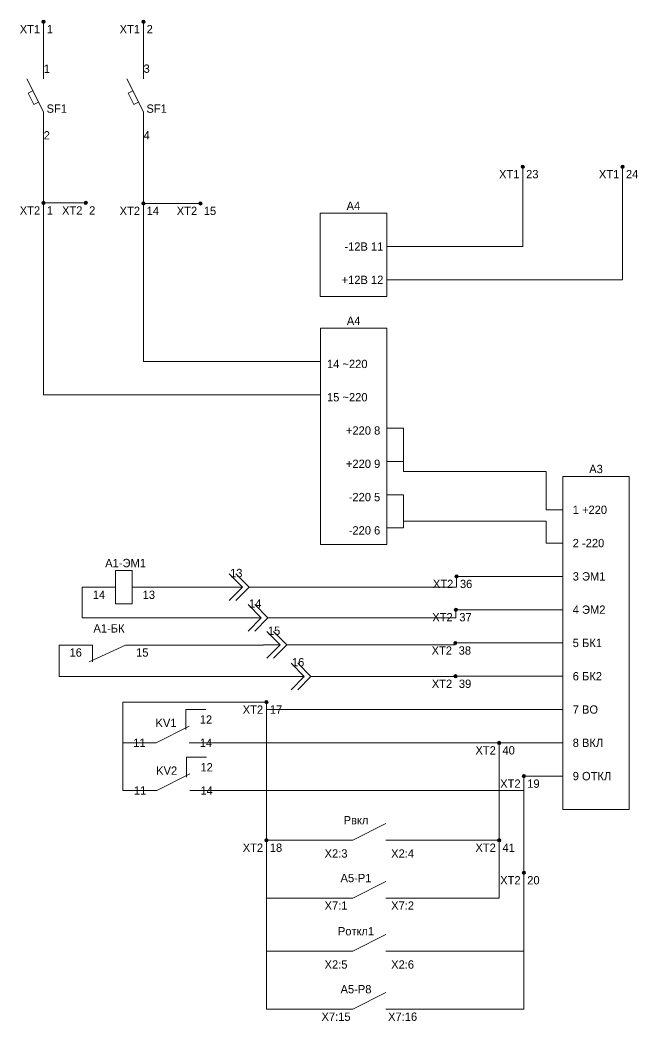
# Model space of a CAD drawing. Header units: millimetres. Extents: x -7 to 1066, y -16 to 1110.
# Drawn here: x 867.2 to 1052.9, y 788.3 to 1089 of the extents above; entities that cross this region are included whole.
import ezdxf

# ---------------------------------------------------------------- set-up
doc = ezdxf.new("R2010")
doc.units = ezdxf.units.MM

# ---------------------------------------------------------------- blocks, each defined once
blk = doc.blocks.new('A1#13')
at = {"lineweight": 0}
for points in [[(0, 0), (-5, 0), (-5, 5), (-10, 5)], [(0, 0), (-5, 0), (-5, 5), (-10, 5), (-10, -5)], [(0, 0), (-5, 0), (-5, 5), (-10, 5), (-10, -5), (-5, -5)], [(0, 0), (-5, 0), (-5, 5), (-10, 5), (-10, -5), (-5, -5), (-5, 0)], [(0, 0), (-5, 0), (-5, 5), (-10, 5), (-10, -5), (-5, -5), (-5, 0)], [(0, 0), (-5, 0), (-5, 5)], [(-10, 0), (-15, 0)], [(-10, 0)], [(0, 0), (-5, 0)], [(0, 0)]]:
    blk.add_lwpolyline(points, dxfattribs=at)
at = {"char_height": 2.5}
for s, insert, attachment_point in [('A1-ЭМ1', (-7, 6), 8), ('14', (-15, -1), 2), ('13', (0, -1), 2)]:
    blk.add_mtext(s, dxfattribs=dict(at, insert=insert, attachment_point=attachment_point))
blk = doc.blocks.new('A1#15')
at = {"lineweight": 0}
for points in [[(-15, -5), (-15, 0), (-20, 0)], [(0, 0), (-5, 0), (-16, -5)], [(0, 0), (-5, 0), (-16, -5)], [(-15, -5), (-15, 0)], [(0, 0), (-5, 0)], [(0, 0)], [(-15, -5)]]:
    blk.add_lwpolyline(points, dxfattribs=at)
at = {"char_height": 2.5}
for s, insert, attachment_point in [('A1-БК', (-10, 5), 5), ('16', (-20, -1), 2), ('15', (0, -1), 2)]:
    blk.add_mtext(s, dxfattribs=dict(at, insert=insert, attachment_point=attachment_point))
blk = doc.blocks.new('X#s13')
at = {"lineweight": 0}
for points in [[(-6, 4)], [(-6, 4), (-2, 0)], [(-6, 4), (-2, 0), (-6, -4)], [(-4, 4)], [(-4, 4), (0, 0)], [(-4, 4), (0, 0), (-4, -4)], [(-4, 4), (0, 0), (-4, -4)]]:
    blk.add_lwpolyline(points, dxfattribs=at)
at = {"insert": (-2, 3), "char_height": 2.5, "attachment_point": 9}
blk.add_mtext('13', dxfattribs=at)
blk = doc.blocks.new('X#s14')
at = {"lineweight": 0}
for points in [[(-6, 4)], [(-6, 4), (-2, 0)], [(-6, 4), (-2, 0), (-6, -4)], [(-4, 4)], [(-4, 4), (0, 0)], [(-4, 4), (0, 0), (-4, -4)], [(-4, 4), (0, 0), (-4, -4)]]:
    blk.add_lwpolyline(points, dxfattribs=at)
at = {"insert": (-2, 3), "char_height": 2.5, "attachment_point": 9}
blk.add_mtext('14', dxfattribs=at)
blk = doc.blocks.new('X#s15')
at = {"lineweight": 0}
for points in [[(-6, 4)], [(-6, 4), (-2, 0)], [(-6, 4), (-2, 0), (-6, -4)], [(-4, 4)], [(-4, 4), (0, 0)], [(-4, 4), (0, 0), (-4, -4)], [(-4, 4), (0, 0), (-4, -4)]]:
    blk.add_lwpolyline(points, dxfattribs=at)
at = {"insert": (-2, 3), "char_height": 2.5, "attachment_point": 9}
blk.add_mtext('15', dxfattribs=at)
blk = doc.blocks.new('X#s16')
at = {"lineweight": 0}
for points in [[(-6, 4)], [(-6, 4), (-2, 0)], [(-6, 4), (-2, 0), (-6, -4)], [(-4, 4)], [(-4, 4), (0, 0)], [(-4, 4), (0, 0), (-4, -4)], [(-4, 4), (0, 0), (-4, -4)]]:
    blk.add_lwpolyline(points, dxfattribs=at)
at = {"insert": (-2, 3), "char_height": 2.5, "attachment_point": 9}
blk.add_mtext('16', dxfattribs=at)
blk = doc.blocks.new('A5#X7@1')
at = {"lineweight": 0}
for points in [[(0, 0), (5, 0), (15, 5)], [(0, 0), (5, 0), (15, 5)], [(0, 0)], [(0, 0), (5, 0)], [(15, 0)], [(15, 0), (20, 0)]]:
    blk.add_lwpolyline(points, dxfattribs=at)
at = {"char_height": 2.5}
for s, insert, attachment_point in [('A5-Р1', (6, 6), 5), ('X7:1', (0, -1), 2), ('X7:2', (20, -1), 2)]:
    blk.add_mtext(s, dxfattribs=dict(at, insert=insert, attachment_point=attachment_point))
blk = doc.blocks.new('A5#X7@15')
at = {"lineweight": 0}
for points in [[(0, 0), (5, 0), (15, 5)], [(0, 0), (5, 0), (15, 5)], [(0, 0)], [(0, 0), (5, 0)], [(15, 0)], [(15, 0), (20, 0)]]:
    blk.add_lwpolyline(points, dxfattribs=at)
at = {"char_height": 2.5}
for s, insert, attachment_point in [('A5-Р8', (6, 6), 5), ('X7:15', (0, -1), 2), ('X7:16', (20, -1), 2)]:
    blk.add_mtext(s, dxfattribs=dict(at, insert=insert, attachment_point=attachment_point))
blk = doc.blocks.new('A5#X2@3')
at = {"lineweight": 0}
for points in [[(0, 0), (5, 0), (15, 5)], [(0, 0), (5, 0), (15, 5)], [(0, 0)], [(0, 0), (5, 0)], [(15, 0)], [(15, 0), (20, 0)]]:
    blk.add_lwpolyline(points, dxfattribs=at)
at = {"char_height": 2.5, "attachment_point": 5}
for s, insert in [('Рвкл', (6, 6)), ('X2:3', (0, -4)), ('X2:4', (20, -4))]:
    blk.add_mtext(s, dxfattribs=dict(at, insert=insert))
blk = doc.blocks.new('A5#X2@5')
at = {"lineweight": 0}
for points in [[(0, 0), (5, 0), (15, 5)], [(0, 0), (5, 0), (15, 5)], [(0, 0)], [(0, 0), (5, 0)], [(15, 0)], [(15, 0), (20, 0)]]:
    blk.add_lwpolyline(points, dxfattribs=at)
at = {"char_height": 2.5, "attachment_point": 5}
for s, insert in [('Роткл1', (6, 6)), ('X2:5', (0, -4)), ('X2:6', (20, -4))]:
    blk.add_mtext(s, dxfattribs=dict(at, insert=insert))
blk = doc.blocks.new('A3#1')
at = {"lineweight": 0}
for points in [[(0, 0)], [(0, 0), (20, 0)], [(0, 0), (20, 0), (20, -100)], [(0, 0), (20, 0), (20, -100), (0, -100)], [(0, 0), (20, 0), (20, -100), (0, -100), (0, 0)]]:
    blk.add_lwpolyline(points, dxfattribs=at)
at = {"char_height": 2.5}
for s, insert, attachment_point in [('A3', (10, 1), 8), ('1 +220', (3, -10), 4), ('2 -220', (3, -20), 4), ('3 ЭМ1', (3, -30), 4), ('4 ЭМ2', (3, -40), 4), ('5 БК1', (3, -50), 4), ('6 БК2', (3, -60), 4), ('7 ВО', (3, -70), 4), ('8 ВКЛ', (3, -80), 4), ('9 ОТКЛ', (3, -90), 4)]:
    blk.add_mtext(s, dxfattribs=dict(at, insert=insert, attachment_point=attachment_point))
blk = doc.blocks.new('A4#5')
at = {"lineweight": 0}
for points in [[(0, 0)], [(0, 0), (20, 0)], [(0, 0), (20, 0), (20, -65)], [(0, 0), (20, 0), (20, -65), (0, -65)], [(0, 0), (20, 0), (20, -65), (0, -65), (0, 0)]]:
    blk.add_lwpolyline(points, dxfattribs=at)
at = {"char_height": 2.5}
for s, insert, attachment_point in [('A4', (10, 1), 8), ('14 ~220', (2, -12), 7), ('15 ~220', (2, -22), 7), ('+220 8', (18, -32), 9), ('+220 9', (18, -42), 9), ('-220 5', (18, -52), 9), ('-220 6', (18, -62), 9)]:
    blk.add_mtext(s, dxfattribs=dict(at, insert=insert, attachment_point=attachment_point))
blk = doc.blocks.new('A4#11')
at = {"lineweight": 0}
for points in [[(0, 0)], [(0, 0), (20, 0)], [(0, 0), (20, 0), (20, -25)], [(0, 0), (20, 0), (20, -25), (0, -25)], [(0, 0), (20, 0), (20, -25), (0, -25), (0, 0)]]:
    blk.add_lwpolyline(points, dxfattribs=at)
at = {"char_height": 2.5}
for s, insert, attachment_point in [('A4', (10, 1), 8), ('-12В 11', (19, -10), 6), ('+12В 12', (19, -20), 6)]:
    blk.add_mtext(s, dxfattribs=dict(at, insert=insert, attachment_point=attachment_point))
blk = doc.blocks.new('KV1#11')
at = {"lineweight": 0}
for points in [[(14, 4), (14, 10)], [(14, 4), (14, 10), (20, 10)], [(0, 0), (5, 0), (15, 5)], [(0, 0), (5, 0), (15, 5)], [(14, 4)], [(0, 0)], [(0, 0), (5, 0)], [(15, 0)], [(15, 0), (20, 0)], [(15, 0), (20, 0)]]:
    blk.add_lwpolyline(points, dxfattribs=at)
at = {"char_height": 2.5, "attachment_point": 5}
for s, insert in [('KV1', (8, 6)), ('12', (20, 7)), ('11', (0, 0)), ('14', (20, 0))]:
    blk.add_mtext(s, dxfattribs=dict(at, insert=insert))
blk = doc.blocks.new('KV2#11')
at = {"lineweight": 0}
for points in [[(14, 4), (14, 10)], [(14, 4), (14, 10), (20, 10)], [(0, 0), (5, 0), (15, 5)], [(0, 0), (5, 0), (15, 5)], [(14, 4)], [(0, 0)], [(0, 0), (5, 0)], [(15, 0)], [(15, 0), (20, 0)], [(15, 0), (20, 0)]]:
    blk.add_lwpolyline(points, dxfattribs=at)
at = {"char_height": 2.5, "attachment_point": 5}
for s, insert in [('KV2', (8, 6)), ('12', (20, 7)), ('11', (0, 0)), ('14', (20, 0))]:
    blk.add_mtext(s, dxfattribs=dict(at, insert=insert))
blk = doc.blocks.new('SF1#1')
at = {"lineweight": 0}
for points in [[(0, -5), (0, 0)], [(0, -5), (0, 0)], [(0, -20), (0, -15), (-5, -5)], [(0, -20), (0, -15), (-5, -5)], [(0, -5)], [(-1.5, -12), (-2.9, -12.7), (-4.6, -9.3), (-3.2, -8.6)], [(-1.5, -12), (-2.9, -12.7), (-4.6, -9.3)], [(-1.5, -12), (-2.9, -12.7)], [(-1.5, -12)], [(0, -20), (0, -15)], [(0, -20)]]:
    blk.add_lwpolyline(points, dxfattribs=at)
at = {"char_height": 2.5, "attachment_point": 5}
for s, insert in [('1', (1, -2)), ('SF1', (4, -14)), ('2', (1, -22))]:
    blk.add_mtext(s, dxfattribs=dict(at, insert=insert))
blk = doc.blocks.new('SF1#3')
at = {"lineweight": 0}
for points in [[(0, -5), (0, 0)], [(0, -5), (0, 0)], [(0, -20), (0, -15), (-5, -5)], [(0, -20), (0, -15), (-5, -5)], [(0, -5)], [(-1.5, -12), (-2.9, -12.7), (-4.6, -9.3), (-3.2, -8.6)], [(-1.5, -12), (-2.9, -12.7), (-4.6, -9.3)], [(-1.5, -12), (-2.9, -12.7)], [(-1.5, -12)], [(0, -20), (0, -15)], [(0, -20)]]:
    blk.add_lwpolyline(points, dxfattribs=at)
at = {"char_height": 2.5, "attachment_point": 5}
for s, insert in [('3', (1, -2)), ('SF1', (4, -14)), ('4', (1, -22))]:
    blk.add_mtext(s, dxfattribs=dict(at, insert=insert))
blk = doc.blocks.new('XT2#1')
at = {"lineweight": 0}
for radius in [0.5, 0.3, 0.1]:
    blk.add_circle((0, 0), radius, dxfattribs=at)
at = {"char_height": 2.5}
for s, insert, attachment_point in [('XT2', (-1, -1), 3), ('1', (1, -1), 1)]:
    blk.add_mtext(s, dxfattribs=dict(at, insert=insert, attachment_point=attachment_point))
blk = doc.blocks.new('XT2#2')
at = {"lineweight": 0}
for radius in [0.5, 0.3, 0.1]:
    blk.add_circle((0, 0), radius, dxfattribs=at)
at = {"char_height": 2.5}
for s, insert, attachment_point in [('XT2', (-1, -1), 3), ('2', (1, -1), 1)]:
    blk.add_mtext(s, dxfattribs=dict(at, insert=insert, attachment_point=attachment_point))
blk = doc.blocks.new('XT2#14')
at = {"lineweight": 0}
for radius in [0.5, 0.3, 0.1]:
    blk.add_circle((0, 0), radius, dxfattribs=at)
at = {"char_height": 2.5}
for s, insert, attachment_point in [('XT2', (-1, -1), 3), ('14', (1, -1), 1)]:
    blk.add_mtext(s, dxfattribs=dict(at, insert=insert, attachment_point=attachment_point))
blk = doc.blocks.new('XT2#15')
at = {"lineweight": 0}
for radius in [0.5, 0.3, 0.1]:
    blk.add_circle((0, 0), radius, dxfattribs=at)
at = {"char_height": 2.5}
for s, insert, attachment_point in [('XT2', (-1, -1), 3), ('15', (1, -1), 1)]:
    blk.add_mtext(s, dxfattribs=dict(at, insert=insert, attachment_point=attachment_point))
blk = doc.blocks.new('XT2#17')
at = {"lineweight": 0}
for radius in [0.5, 0.3, 0.1]:
    blk.add_circle((0, 0), radius, dxfattribs=at)
at = {"char_height": 2.5}
for s, insert, attachment_point in [('XT2', (-1, -1), 3), ('17', (1, -1), 1)]:
    blk.add_mtext(s, dxfattribs=dict(at, insert=insert, attachment_point=attachment_point))
blk = doc.blocks.new('XT2#18')
at = {"lineweight": 0}
for radius in [0.5, 0.3, 0.1]:
    blk.add_circle((0, 0), radius, dxfattribs=at)
at = {"char_height": 2.5}
for s, insert, attachment_point in [('XT2', (-1, -1), 3), ('18', (1, -1), 1)]:
    blk.add_mtext(s, dxfattribs=dict(at, insert=insert, attachment_point=attachment_point))
blk = doc.blocks.new('XT2#19')
at = {"lineweight": 0}
for radius in [0.5, 0.3, 0.1]:
    blk.add_circle((0, 0), radius, dxfattribs=at)
at = {"char_height": 2.5}
for s, insert, attachment_point in [('XT2', (-1, -1), 3), ('19', (1, -1), 1)]:
    blk.add_mtext(s, dxfattribs=dict(at, insert=insert, attachment_point=attachment_point))
blk = doc.blocks.new('XT2#20')
at = {"lineweight": 0}
for radius in [0.5, 0.3, 0.1]:
    blk.add_circle((0, 0), radius, dxfattribs=at)
at = {"char_height": 2.5}
for s, insert, attachment_point in [('XT2', (-1, -1), 3), ('20', (1, -1), 1)]:
    blk.add_mtext(s, dxfattribs=dict(at, insert=insert, attachment_point=attachment_point))
blk = doc.blocks.new('XT2#36')
at = {"lineweight": 0}
for radius in [0.5, 0.3, 0.1]:
    blk.add_circle((0, 0), radius, dxfattribs=at)
at = {"char_height": 2.5}
for s, insert, attachment_point in [('XT2', (-1, -1), 3), ('36', (1, -1), 1)]:
    blk.add_mtext(s, dxfattribs=dict(at, insert=insert, attachment_point=attachment_point))
blk = doc.blocks.new('XT2#37')
at = {"lineweight": 0}
for radius in [0.5, 0.3, 0.1]:
    blk.add_circle((0, 0), radius, dxfattribs=at)
at = {"char_height": 2.5}
for s, insert, attachment_point in [('XT2', (-1, -1), 3), ('37', (1, -1), 1)]:
    blk.add_mtext(s, dxfattribs=dict(at, insert=insert, attachment_point=attachment_point))
blk = doc.blocks.new('XT2#38')
at = {"lineweight": 0}
for radius in [0.5, 0.3, 0.1]:
    blk.add_circle((0, 0), radius, dxfattribs=at)
at = {"char_height": 2.5}
for s, insert, attachment_point in [('XT2', (-1, -1), 3), ('38', (1, -1), 1)]:
    blk.add_mtext(s, dxfattribs=dict(at, insert=insert, attachment_point=attachment_point))
blk = doc.blocks.new('XT2#39')
at = {"lineweight": 0}
for radius in [0.5, 0.3, 0.1]:
    blk.add_circle((0, 0), radius, dxfattribs=at)
at = {"char_height": 2.5}
for s, insert, attachment_point in [('XT2', (-1, -1), 3), ('39', (1, -1), 1)]:
    blk.add_mtext(s, dxfattribs=dict(at, insert=insert, attachment_point=attachment_point))
blk = doc.blocks.new('XT2#40')
at = {"lineweight": 0}
for radius in [0.5, 0.3, 0.1]:
    blk.add_circle((0, 0), radius, dxfattribs=at)
at = {"char_height": 2.5}
for s, insert, attachment_point in [('XT2', (-1, -1), 3), ('40', (1, -1), 1)]:
    blk.add_mtext(s, dxfattribs=dict(at, insert=insert, attachment_point=attachment_point))
blk = doc.blocks.new('XT2#41')
at = {"lineweight": 0}
for radius in [0.5, 0.3, 0.1]:
    blk.add_circle((0, 0), radius, dxfattribs=at)
at = {"char_height": 2.5}
for s, insert, attachment_point in [('XT2', (-1, -1), 3), ('41', (1, -1), 1)]:
    blk.add_mtext(s, dxfattribs=dict(at, insert=insert, attachment_point=attachment_point))
blk = doc.blocks.new('XT1#1')
at = {"lineweight": 0}
for radius in [0.5, 0.3, 0.1]:
    blk.add_circle((0, 0), radius, dxfattribs=at)
at = {"char_height": 2.5}
for s, insert, attachment_point in [('XT1', (-1, -1), 3), ('1', (1, -1), 1)]:
    blk.add_mtext(s, dxfattribs=dict(at, insert=insert, attachment_point=attachment_point))
blk = doc.blocks.new('XT1#2')
at = {"lineweight": 0}
for radius in [0.5, 0.3, 0.1]:
    blk.add_circle((0, 0), radius, dxfattribs=at)
at = {"char_height": 2.5}
for s, insert, attachment_point in [('XT1', (-1, -1), 3), ('2', (1, -1), 1)]:
    blk.add_mtext(s, dxfattribs=dict(at, insert=insert, attachment_point=attachment_point))
blk = doc.blocks.new('XT1#23')
at = {"lineweight": 0}
for radius in [0.5, 0.3, 0.1]:
    blk.add_circle((0, 0), radius, dxfattribs=at)
at = {"char_height": 2.5}
for s, insert, attachment_point in [('XT1', (-1, -1), 3), ('23', (1, -1), 1)]:
    blk.add_mtext(s, dxfattribs=dict(at, insert=insert, attachment_point=attachment_point))
blk = doc.blocks.new('XT1#24')
at = {"lineweight": 0}
for radius in [0.5, 0.3, 0.1]:
    blk.add_circle((0, 0), radius, dxfattribs=at)
at = {"char_height": 2.5}
for s, insert, attachment_point in [('XT1', (-1, -1), 3), ('24', (1, -1), 1)]:
    blk.add_mtext(s, dxfattribs=dict(at, insert=insert, attachment_point=attachment_point))

msp = doc.modelspace()

# ---------------------------------------------------------------- linework, layer by layer
at = {"linetype": 'continuous', "lineweight": 0}
for points in [[(874.286707, 1076.350711), (874.286707, 1081.350711), (874.286707, 1081.350711), (874.286707, 1081.350711), (874.286707, 1088.482447), (874.286707, 1088.482447), (874.286707, 1088.482447), (874.286707, 1088.482447)], [(904.286707, 1076.350711), (904.286707, 1081.350711), (904.286707, 1081.350711), (904.286707, 1081.350711), (904.286707, 1088.482447), (904.286707, 1088.482447), (904.286707, 1088.482447), (904.286707, 1088.482447)], [(874.286707, 1056.350711), (874.286707, 1051.350711), (874.286707, 1051.350711), (874.286707, 1051.350711), (874.286707, 1034.024419), (874.286707, 1034.024419), (874.286707, 1034.024419), (874.286707, 1034.024419)], [(904.286707, 1056.350711), (904.286707, 1051.350711), (904.286707, 1051.350711), (904.286707, 1051.350711), (904.286707, 1033.89584), (904.286707, 1033.89584), (904.286707, 1033.89584), (904.286707, 1033.89584)], [(977.406055, 1020.923941), (982.406055, 1020.923941), (982.406055, 1020.923941), (1018.297016, 1020.923941), (1018.297016, 1020.923941), (1018.297016, 1044.925052), (1018.297016, 1044.925052), (1018.297016, 1044.925052)], [(977.406055, 1010.923941), (982.406055, 1010.923941), (982.406055, 1010.923941), (1048.297016, 1010.923941), (1048.297016, 1010.923941), (1048.297016, 1044.925052), (1048.297016, 1044.925052), (1048.297016, 1044.925052)], [(957.475548, 976.377603), (952.475548, 976.377603), (952.475548, 976.377603), (874.286707, 976.377603), (874.286707, 976.377603), (874.286707, 1034.024419), (874.286707, 1034.024419), (874.286707, 1034.024419)], [(874.286707, 1034.024419), (874.286707, 1034.024419), (874.286707, 1034.024419), (874.286707, 1034.024419), (886.986335, 1034.024419), (886.986335, 1034.024419), (886.986335, 1034.024419), (886.986335, 1034.024419)], [(957.475548, 986.377603), (952.475548, 986.377603), (952.475548, 986.377603), (904.286707, 986.377603), (904.286707, 986.377603), (904.286707, 1033.89584), (904.286707, 1033.89584), (904.286707, 1033.89584)], [(904.286707, 1033.89584), (904.286707, 1033.89584), (904.286707, 1033.89584), (904.286707, 1033.89584), (921.451498, 1033.89584), (921.451498, 1033.89584), (921.451498, 1033.89584), (921.451498, 1033.89584)], [(977.475548, 966.377603), (982.475548, 966.377603), (982.475548, 966.377603), (982.475548, 966.377603), (982.475548, 956.377603), (982.475548, 956.377603), (982.475548, 956.377603), (977.475548, 956.377603)], [(977.475548, 966.377603), (982.475548, 966.377603), (982.475548, 966.377603), (982.475548, 953.377603), (1025.304013, 953.377603), (1025.304013, 941.824696), (1025.304013, 941.824696), (1030.304013, 941.824696)], [(977.475548, 946.377603), (982.475548, 946.377603), (982.475548, 946.377603), (982.475548, 946.377603), (982.475548, 936.377603), (982.475548, 936.377603), (982.475548, 936.377603), (977.475548, 936.377603)], [(977.475548, 946.377603), (982.475548, 946.377603), (982.475548, 946.377603), (982.475548, 938.377603), (1025.304013, 938.377603), (1025.304013, 931.824696), (1025.304013, 931.824696), (1030.304013, 931.824696)], [(998.419247, 921.824696), (998.419247, 921.824696), (998.419247, 921.824696), (998.419247, 918.556789), (998.419247, 918.556789), (941.065326, 918.556789), (941.065326, 918.556789), (936.065326, 918.556789)], [(998.419247, 921.824696), (998.419247, 921.824696), (998.419247, 921.824696), (998.419247, 918.556789), (998.419247, 918.556789), (941.065326, 918.556789), (941.065326, 918.556789), (936.065326, 918.556789)], [(1030.304013, 921.824696), (1025.304013, 921.824696), (1025.304013, 921.824696), (1025.304013, 921.824696), (998.419247, 921.824696), (998.419247, 921.824696), (998.419247, 921.824696), (998.419247, 921.824696)], [(890.951251, 918.561707), (885.951251, 918.561707), (885.951251, 918.561707), (885.951251, 918.561707), (885.951251, 909.420302), (934.740948, 909.420302), (934.740948, 909.420302), (939.740948, 909.420302)], [(905.951251, 918.561707), (910.951251, 918.561707), (910.951251, 918.561707), (910.951251, 918.561707), (929.065326, 918.561707), (929.065326, 918.556789), (929.065326, 918.556789), (934.065326, 918.556789)], [(998.226696, 911.824696), (998.226696, 911.824696), (998.226696, 911.824696), (998.226696, 909.420302), (998.226696, 909.420302), (946.740948, 909.420302), (946.740948, 909.420302), (941.740948, 909.420302)], [(1030.304013, 911.824696), (1025.304013, 911.824696), (1025.304013, 911.824696), (1025.304013, 911.824696), (998.226696, 911.824696), (998.226696, 911.824696), (998.226696, 911.824696), (998.226696, 911.824696)], [(883.967326, 901.215983), (878.967326, 901.215983), (878.967326, 901.215983), (878.967326, 901.215983), (878.967326, 891.765336), (947.661037, 891.765336), (947.661037, 891.765336), (952.661037, 891.765336)], [(903.967326, 901.215983), (908.967326, 901.215983), (908.967326, 901.215983), (908.967326, 901.215983), (940.433385, 901.215983), (940.433385, 901.232492), (940.433385, 901.232492), (945.433385, 901.232492)], [(998.034144, 901.824696), (998.034144, 901.824696), (998.034144, 901.824696), (998.034144, 901.232492), (998.034144, 901.232492), (952.433385, 901.232492), (952.433385, 901.232492), (947.433385, 901.232492)], [(1030.304013, 901.824696), (1025.304013, 901.824696), (1025.304013, 901.824696), (1025.304013, 901.824696), (998.034144, 901.824696), (998.034144, 901.824696), (998.034144, 901.824696), (998.034144, 901.824696)], [(998.097462, 891.824696), (998.097462, 891.824696), (998.097462, 891.824696), (998.097462, 891.765336), (998.097462, 891.765336), (959.661037, 891.765336), (959.661037, 891.765336), (954.661037, 891.765336)], [(1030.304013, 891.824696), (1025.304013, 891.824696), (1025.304013, 891.824696), (1025.304013, 891.824696), (998.097462, 891.824696), (998.097462, 891.824696), (998.097462, 891.824696), (998.097462, 891.824696)], [(903.101399, 871.824696), (898.101399, 871.824696), (898.101399, 871.824696), (898.101399, 884.071586), (898.101399, 884.071586), (941.279135, 884.071586), (941.279135, 884.071586), (941.279135, 884.071586)], [(1030.304013, 881.824696), (1025.304013, 881.824696), (1025.304013, 881.824696), (941.279135, 881.824696), (941.279135, 881.824696), (941.279135, 884.071586), (941.279135, 884.071586), (941.279135, 884.071586)], [(962.187, 809.215637), (957.187, 809.215637), (957.187, 809.215637), (941.279135, 809.215637), (941.279135, 809.215637), (941.279135, 884.071586), (941.279135, 884.071586), (941.279135, 884.071586)], [(941.279135, 884.071586), (941.279135, 884.071586), (941.279135, 884.071586), (941.279135, 884.071586), (941.279135, 842.573645), (941.279135, 842.573645), (941.279135, 842.573645), (941.279135, 842.573645)], [(903.101399, 871.824696), (898.101399, 871.824696), (898.101399, 871.824696), (898.101399, 871.824696), (898.101399, 857.492982), (898.301415, 857.492982), (898.301415, 857.492982), (903.301415, 857.492982)], [(923.101399, 871.824696), (928.101399, 871.824696), (928.101399, 871.824696), (928.101399, 871.824696), (1011.202802, 871.824696), (1011.202802, 871.824696), (1011.202802, 871.824696), (1011.202802, 871.824696)], [(1030.304013, 871.824696), (1025.304013, 871.824696), (1025.304013, 871.824696), (1025.304013, 871.824696), (1011.202802, 871.824696), (1011.202802, 871.824696), (1011.202802, 871.824696), (1011.202802, 871.824696)], [(1011.202802, 871.824696), (1011.202802, 871.824696), (1011.202802, 871.824696), (1011.202802, 871.824696), (1011.202802, 842.573645), (1011.202802, 842.573645), (1011.202802, 842.573645), (1011.202802, 842.573645)], [(923.301415, 857.492982), (928.301415, 857.492982), (928.301415, 857.492982), (1018.643195, 857.492982), (1018.643195, 857.492982), (1018.643195, 861.824696), (1018.643195, 861.824696), (1018.643195, 861.824696)], [(1030.304013, 861.824696), (1025.304013, 861.824696), (1025.304013, 861.824696), (1025.304013, 861.824696), (1018.643195, 861.824696), (1018.643195, 861.824696), (1018.643195, 861.824696), (1018.643195, 861.824696)], [(1018.643195, 861.824696), (1018.643195, 861.824696), (1018.643195, 861.824696), (1018.643195, 861.824696), (1018.643195, 832.799753), (1018.643195, 832.799753), (1018.643195, 832.799753), (1018.643195, 832.799753)], [(962.187, 842.573645), (957.187, 842.573645), (957.187, 842.573645), (957.187, 842.573645), (941.279135, 842.573645), (941.279135, 842.573645), (941.279135, 842.573645), (941.279135, 842.573645)], [(962.187, 825.197265), (957.187, 825.197265), (957.187, 825.197265), (941.279135, 825.197265), (941.279135, 825.197265), (941.279135, 842.573645), (941.279135, 842.573645), (941.279135, 842.573645)], [(962.187, 791.805144), (957.187, 791.805144), (957.187, 791.805144), (941.279135, 791.805144), (941.279135, 791.805144), (941.279135, 842.573645), (941.279135, 842.573645), (941.279135, 842.573645)], [(982.187, 842.573645), (987.187, 842.573645), (987.187, 842.573645), (987.187, 842.573645), (1011.202802, 842.573645), (1011.202802, 842.573645), (1011.202802, 842.573645), (1011.202802, 842.573645)], [(982.187, 825.197265), (987.187, 825.197265), (987.187, 825.197265), (1011.202802, 825.197265), (1011.202802, 825.197265), (1011.202802, 842.573645), (1011.202802, 842.573645), (1011.202802, 842.573645)], [(982.187, 809.215637), (987.187, 809.215637), (987.187, 809.215637), (1018.643195, 809.215637), (1018.643195, 809.215637), (1018.643195, 832.799753), (1018.643195, 832.799753), (1018.643195, 832.799753)], [(982.187, 791.805144), (987.187, 791.805144), (987.187, 791.805144), (1018.643195, 791.805144), (1018.643195, 791.805144), (1018.643195, 832.799753), (1018.643195, 832.799753), (1018.643195, 832.799753)]]:
    msp.add_lwpolyline(points, dxfattribs=at)

# ---------------------------------------------------------------- block references
for name, p in [('XT1#1', (874.286707, 1088.482447)), ('XT1#2', (904.286707, 1088.482447)), ('SF1#1', (874.286707, 1076.350711)), ('SF1#3', (904.286707, 1076.350711)), ('XT1#23', (1018.297016, 1044.925052)), ('XT1#24', (1048.297016, 1044.925052)), ('XT2#1', (874.286707, 1034.024419)), ('XT2#2', (886.986335, 1034.024419)), ('XT2#14', (904.286707, 1033.89584)), ('XT2#15', (921.451498, 1033.89584)), ('A4#11', (957.406055, 1030.923941)), ('A4#5', (957.475548, 996.377603)), ('A3#1', (1030.304013, 951.824696)), ('A1#13', (905.951251, 918.561707)), ('X#s13', (936.065326, 918.556789)), ('XT2#36', (998.419247, 921.824696)), ('X#s14', (941.740948, 909.420302)), ('XT2#37', (998.226696, 911.824696)), ('A1#15', (903.967326, 901.215983)), ('X#s15', (947.433385, 901.232492)), ('XT2#38', (998.034144, 901.824696)), ('X#s16', (954.661037, 891.765336)), ('XT2#39', (998.097462, 891.824696)), ('XT2#17', (941.279135, 884.071586)), ('KV1#11', (903.101399, 871.824696)), ('XT2#40', (1011.202802, 871.824696)), ('KV2#11', (903.301415, 857.492982)), ('XT2#19', (1018.643195, 861.824696)), ('A5#X2@3', (962.187, 842.573645)), ('XT2#18', (941.279135, 842.573645)), ('XT2#41', (1011.202802, 842.573645)), ('XT2#20', (1018.643195, 832.799753)), ('A5#X7@1', (962.187, 825.197265)), ('A5#X2@5', (962.187, 809.215637)), ('A5#X7@15', (962.187, 791.805144))]:
    msp.add_blockref(name, p)

doc.saveas('drawing.dxf')
